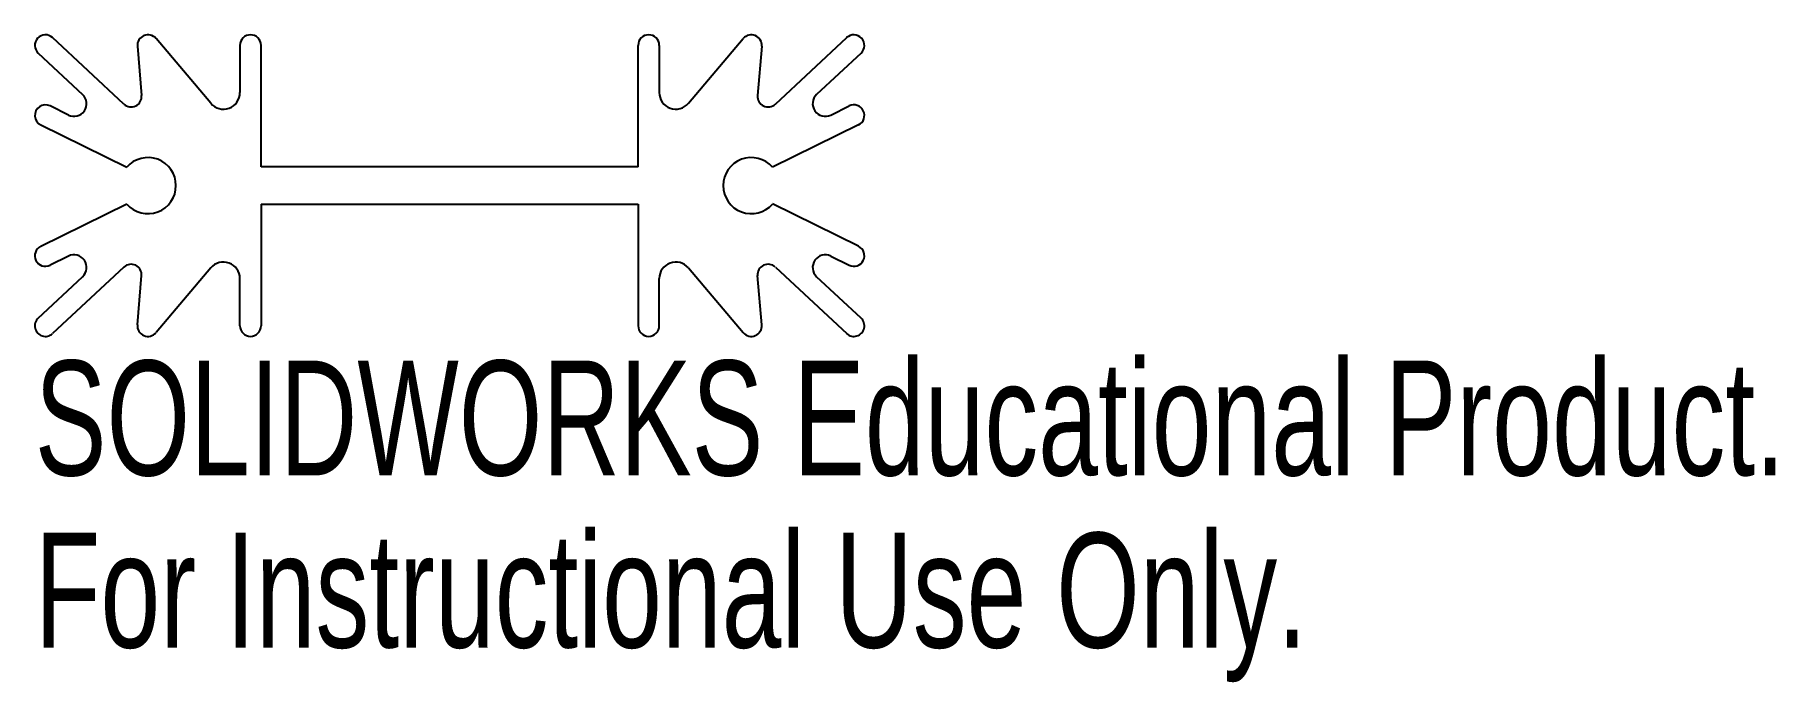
# Model space of a CAD drawing. Header units: inches. Extents: x -0.69 to 2.2, y -0.82 to 0.25.
import ezdxf

# ---------------------------------------------------------------- set-up
doc = ezdxf.new("R2010")
doc.units = ezdxf.units.IN
doc.header["$MEASUREMENT"] = 0
doc.styles.add('SLDTEXTSTYLE0', font='TXT', dxfattribs={"width": 0.7})

msp = doc.modelspace()

# ---------------------------------------------------------------- linework, layer by layer
at = {"color": 7, "linetype": 'Continuous', "lineweight": 25}
for p, q in [((-0.5399, 0.1351), (-0.6581, 0.2453)), ((-0.5174, 0.231), (-0.5105, 0.1493)), ((-0.3958, 0.1364), (-0.4866, 0.2438)), ((-0.3475, 0.2325), (-0.3475, 0.1541)), ((-0.3125, 0.031), (-0.3125, 0.2325)), ((0.3125, 0.031), (0.3125, 0.2325)), ((0.3475, 0.2325), (0.3475, 0.1541)), ((0.3958, 0.1364), (0.4866, 0.2438)), ((0.5174, 0.231), (0.5105, 0.1493)), ((0.5399, 0.1351), (0.6581, 0.2453)), ((-0.6819, 0.2197), (-0.6083, 0.151)), ((0.6819, 0.2197), (0.6083, 0.151)), ((-0.6318, 0.117), (-0.6623, 0.132)), ((0.6318, 0.117), (0.6623, 0.132)), ((-0.6777, 0.1005), (-0.5351, 0.0305)), ((0.6777, 0.1005), (0.5351, 0.0305)), ((0.3125, 0.031), (-0.3125, 0.031)), ((-0.6777, -0.1005), (-0.5351, -0.0305)), ((-0.3125, -0.031), (0.3125, -0.031)), ((-0.3125, -0.031), (-0.3125, -0.2325)), ((0.3125, -0.031), (0.3125, -0.2325)), ((0.6777, -0.1005), (0.5351, -0.0305)), ((-0.6318, -0.117), (-0.6623, -0.132)), ((-0.5399, -0.1351), (-0.6581, -0.2453)), ((-0.3958, -0.1364), (-0.4866, -0.2438)), ((0.3958, -0.1364), (0.4866, -0.2438)), ((0.5399, -0.1351), (0.6581, -0.2453)), ((0.6318, -0.117), (0.6623, -0.132)), ((-0.6819, -0.2197), (-0.6083, -0.151)), ((-0.5174, -0.231), (-0.5105, -0.1493)), ((-0.3475, -0.2325), (-0.3475, -0.1541)), ((0.3475, -0.2325), (0.3475, -0.1541)), ((0.5174, -0.231), (0.5105, -0.1493)), ((0.6819, -0.2197), (0.6083, -0.151))]:
    msp.add_line(p, q, dxfattribs=at)
for centre, radius, start, end in [((-0.67, 0.2325), 0.0175, 47, 227), ((-0.5, 0.2325), 0.0175, 40.2234, 184.8687), ((-0.33, 0.2325), 0.0175, 0, 180), ((0.33, 0.2325), 0.0175, 0, 180), ((0.5, 0.2325), 0.0175, 355.1313, 139.7766), ((0.67, 0.2325), 0.0175, 313, 133), ((-0.6226, 0.1357), 0.0209, 243.8493, 47), ((-0.5279, 0.1479), 0.0175, 227, 4.8687), ((-0.3749, 0.1541), 0.0274, 220.2234, 0), ((0.3749, 0.1541), 0.0274, 180, 319.7766), ((0.5279, 0.1479), 0.0175, 175.1313, 313), ((0.6226, 0.1357), 0.0209, 133, 296.1507), ((-0.67, 0.1163), 0.0175, 63.8493, 243.8493), ((0.67, 0.1163), 0.0175, 296.1507, 116.1507), ((-0.5, 0), 0.0465, 221.0113, 138.9887), ((0.5, 0), 0.0465, 41.0113, 318.9887), ((-0.67, -0.1163), 0.0175, 116.1507, 296.1507), ((-0.6226, -0.1357), 0.0209, 313, 116.1507), ((0.6226, -0.1357), 0.0209, 63.8493, 227), ((0.67, -0.1163), 0.0175, 243.8493, 63.8493), ((-0.5279, -0.1479), 0.0175, 355.1313, 133), ((-0.3749, -0.1541), 0.0274, 0, 139.7766), ((0.3749, -0.1541), 0.0274, 40.2234, 180), ((0.5279, -0.1479), 0.0175, 47, 184.8687), ((-0.67, -0.2325), 0.0175, 133, 313), ((0.67, -0.2325), 0.0175, 227, 47), ((-0.5, -0.2325), 0.0175, 175.1313, 319.7766), ((-0.33, -0.2325), 0.0175, 180, 0), ((0.33, -0.2325), 0.0175, 180, 0), ((0.5, -0.2325), 0.0175, 220.2234, 4.8687)]:
    msp.add_arc(centre, radius, start, end, dxfattribs=at)

# ---------------------------------------------------------------- texts
at = {"color": 7, "linetype": 'Continuous', "char_height": 0.1903, "attachment_point": 1, "style": 'SLDTEXTSTYLE0'}
for s, insert in [('SOLIDWORKS Educational Product.', (-0.6875, -0.2901)), ('For Instructional Use Only.', (-0.6875, -0.5756))]:
    msp.add_mtext(s, dxfattribs=dict(at, insert=insert))

doc.saveas('drawing.dxf')
